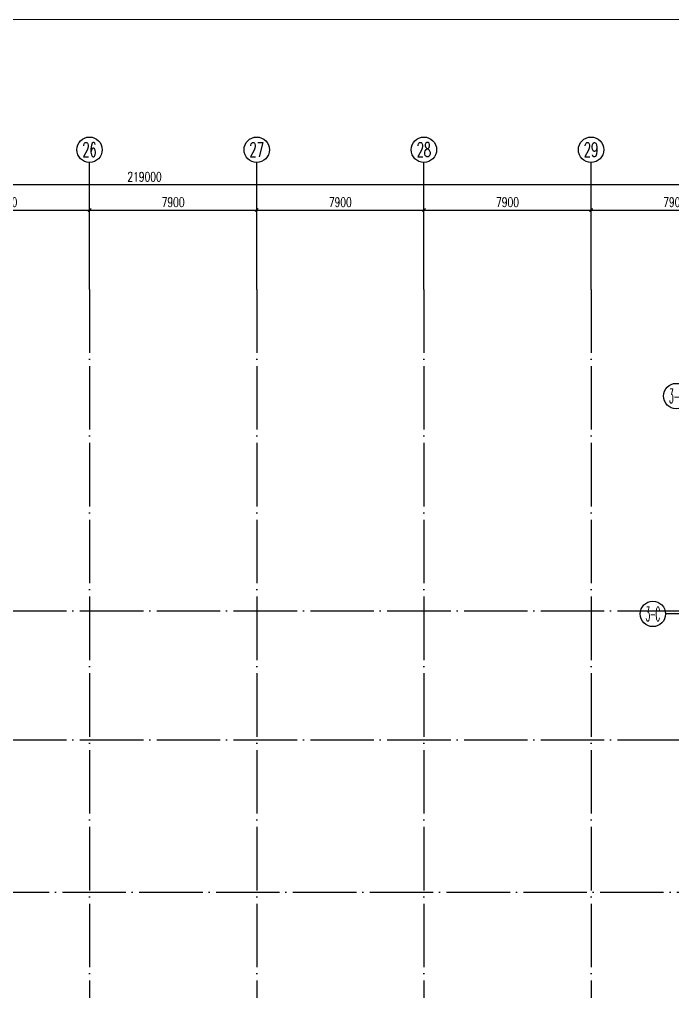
# Model space of a CAD drawing. Extents: x 290727 to 13733020, y 1731457 to 3643100.
# Drawn here: x 604900 to 635762, y 1834724 to 1880676 of the extents above; entities that cross this region are included whole.
import ezdxf
from ezdxf.enums import TextEntityAlignment as Align

# ---------------------------------------------------------------- set-up
doc = ezdxf.new("R2010")
doc.units = 0
doc.header["$LTSCALE"] = 10
doc.linetypes.add('ACAD_ISO05W100', pattern=[33, 24, -3, 0, -3, 0, -3])
doc.linetypes.add('DOTE', pattern=[2.42, 2, -0.2, 0.02, -0.2])
doc.layers.get('0').update_dxf_attribs({"linetype": 'CONTINUOUS'})
for name, color, linetype in [('AXIS', 3, 'CONTINUOUS'), ('AXIS_TEXT', 7, 'CONTINUOUS'), ('DOTE', 8, 'DOTE'), ('作业图', 4, 'CONTINUOUS'), ('文字', 4, 'CONTINUOUS')]:
    doc.layers.add(name, color=color, linetype=linetype)
doc.layers.add('用地红线', color=1, linetype='CONTINUOUS', lineweight=13)
doc.layers.get('0').off()
doc.styles.add('_TCH_AXIS', font='COMPLEX', dxfattribs={"bigfont": 'GBCBIG'})
doc.styles.add('_TCH_DIM_T3', font='SIMPLEX', dxfattribs={"width": 0.705882, "bigfont": 'GBCBIG'})
doc.styles.add('COMPLEX', font='COMPLEX')
doc.dimstyles.new('_TCH_ARCH&&150', dxfattribs={"dimtxt": 446.25, "dimasz": 150, "dimexe": 375, "dimexo": 450, "dimgap": 150, "dimtad": 1, "dimdec": 0, "dimzin": 0, "dimdsep": 46, "dimtxsty": '_TCH_DIM_T3', "dimblk": 'ARCHTICK', "dimcen": 0.09, "dimclrt": 7, "dimazin": 2, "dimtfac": 1, "dimtdec": 0, "dimtix": 1, "dimtmove": 2, "dimatfit": 3, "dimfxl": 1, "dimtolj": 1, "dimtzin": 0, "dimarcsym": 0})

# ---------------------------------------------------------------- blocks, each defined once
blk = doc.blocks.new('_AXISO')
blk.add_circle((0, 0), 0.5)
at = {"layer": 'AXIS_TEXT', "style": 'COMPLEX', "width": 1.041667}
blk.add_attdef('A', text='', height=0.56, dxfattribs=at).set_placement((-0.25, -0.28), (0.25, -0.28), align=Align.FIT)
blk = doc.blocks.new('_ArchTick')
at = {"color": 0, "linetype": 'ByBlock', "const_width": 0.4}
blk.add_lwpolyline([(-0.5, -0.5), (0.5, 0.5)], dxfattribs=at)
blk = doc.blocks.new('*D135')
at = {"layer": 'AXIS', "color": 0, "linetype": 'Continuous', "lineweight": -2, "transparency": 16777216}
for p, q in [((16384, 127685), (16384, 132560)), ((235384, 127685), (235384, 132560)), ((16384, 132185), (235384, 132185))]:
    blk.add_line(p, q, dxfattribs=at)
at = {"layer": 'AXIS', "color": 0, "linetype": 'Continuous', "lineweight": -2, "transparency": 16777216, "xscale": 150, "yscale": 150, "zscale": 150, "rotation": 180}
blk.add_blockref('_ArchTick', (16384, 132185), dxfattribs=at)
at = {"layer": 'AXIS', "color": 0, "linetype": 'Continuous', "lineweight": -2, "transparency": 16777216, "xscale": 150, "yscale": 150, "zscale": 150}
blk.add_blockref('_ArchTick', (235384, 132185), dxfattribs=at)
at = {"layer": 'AXIS', "color": 7, "linetype": 'Continuous', "transparency": 16777216, "insert": (125884, 132559), "char_height": 446.2, "attachment_point": 5, "style": '_TCH_DIM_T3'}
blk.add_mtext('\\A1;219000', dxfattribs=at)
blk = doc.blocks.new('*D152')
at = {"layer": 'AXIS', "color": 0, "linetype": 'Continuous', "lineweight": -2, "transparency": 16777216}
for p, q in [((115384, 127685), (115384, 131360)), ((115384, 130985), (123284, 130985)), ((123284, 127685), (123284, 131360))]:
    blk.add_line(p, q, dxfattribs=at)
at = {"layer": 'AXIS', "color": 0, "linetype": 'Continuous', "lineweight": -2, "transparency": 16777216, "xscale": 150, "yscale": 150, "zscale": 150, "rotation": 180}
blk.add_blockref('_ArchTick', (115384, 130985), dxfattribs=at)
at = {"layer": 'AXIS', "color": 0, "linetype": 'Continuous', "lineweight": -2, "transparency": 16777216, "xscale": 150, "yscale": 150, "zscale": 150}
blk.add_blockref('_ArchTick', (123284, 130985), dxfattribs=at)
at = {"layer": 'AXIS', "color": 7, "linetype": 'Continuous', "transparency": 16777216, "insert": (119334, 131359), "char_height": 446.2, "attachment_point": 5, "style": '_TCH_DIM_T3'}
blk.add_mtext('\\A1;7900', dxfattribs=at)
blk = doc.blocks.new('*D153')
at = {"layer": 'AXIS', "color": 0, "linetype": 'Continuous', "lineweight": -2, "transparency": 16777216}
for p, q in [((123284, 127685), (123284, 131360)), ((123284, 130985), (131184, 130985)), ((131184, 127685), (131184, 131360))]:
    blk.add_line(p, q, dxfattribs=at)
at = {"layer": 'AXIS', "color": 0, "linetype": 'Continuous', "lineweight": -2, "transparency": 16777216, "xscale": 150, "yscale": 150, "zscale": 150, "rotation": 180}
blk.add_blockref('_ArchTick', (123284, 130985), dxfattribs=at)
at = {"layer": 'AXIS', "color": 0, "linetype": 'Continuous', "lineweight": -2, "transparency": 16777216, "xscale": 150, "yscale": 150, "zscale": 150}
blk.add_blockref('_ArchTick', (131184, 130985), dxfattribs=at)
at = {"layer": 'AXIS', "color": 7, "linetype": 'Continuous', "transparency": 16777216, "insert": (127234, 131359), "char_height": 446.2, "attachment_point": 5, "style": '_TCH_DIM_T3'}
blk.add_mtext('\\A1;7900', dxfattribs=at)
blk = doc.blocks.new('*D154')
at = {"layer": 'AXIS', "color": 0, "linetype": 'Continuous', "lineweight": -2, "transparency": 16777216}
for p, q in [((131184, 127685), (131184, 131360)), ((131184, 130985), (139084, 130985)), ((139084, 127685), (139084, 131360))]:
    blk.add_line(p, q, dxfattribs=at)
at = {"layer": 'AXIS', "color": 0, "linetype": 'Continuous', "lineweight": -2, "transparency": 16777216, "xscale": 150, "yscale": 150, "zscale": 150, "rotation": 180}
blk.add_blockref('_ArchTick', (131184, 130985), dxfattribs=at)
at = {"layer": 'AXIS', "color": 0, "linetype": 'Continuous', "lineweight": -2, "transparency": 16777216, "xscale": 150, "yscale": 150, "zscale": 150}
blk.add_blockref('_ArchTick', (139084, 130985), dxfattribs=at)
at = {"layer": 'AXIS', "color": 7, "linetype": 'Continuous', "transparency": 16777216, "insert": (135134, 131359), "char_height": 446.2, "attachment_point": 5, "style": '_TCH_DIM_T3'}
blk.add_mtext('\\A1;7900', dxfattribs=at)
blk = doc.blocks.new('*D155')
at = {"layer": 'AXIS', "color": 0, "linetype": 'Continuous', "lineweight": -2, "transparency": 16777216}
for p, q in [((139084, 127685), (139084, 131360)), ((139084, 130985), (146984, 130985)), ((146984, 127685), (146984, 131360))]:
    blk.add_line(p, q, dxfattribs=at)
at = {"layer": 'AXIS', "color": 0, "linetype": 'Continuous', "lineweight": -2, "transparency": 16777216, "xscale": 150, "yscale": 150, "zscale": 150, "rotation": 180}
blk.add_blockref('_ArchTick', (139084, 130985), dxfattribs=at)
at = {"layer": 'AXIS', "color": 0, "linetype": 'Continuous', "lineweight": -2, "transparency": 16777216, "xscale": 150, "yscale": 150, "zscale": 150}
blk.add_blockref('_ArchTick', (146984, 130985), dxfattribs=at)
at = {"layer": 'AXIS', "color": 7, "linetype": 'Continuous', "transparency": 16777216, "insert": (143034, 131359), "char_height": 446.2, "attachment_point": 5, "style": '_TCH_DIM_T3'}
blk.add_mtext('\\A1;7900', dxfattribs=at)
blk = doc.blocks.new('*D156')
at = {"layer": 'AXIS', "color": 0, "linetype": 'Continuous', "lineweight": -2, "transparency": 16777216}
for p, q in [((146984, 127685), (146984, 131360)), ((146984, 130985), (154884, 130985)), ((154884, 127685), (154884, 131360))]:
    blk.add_line(p, q, dxfattribs=at)
at = {"layer": 'AXIS', "color": 0, "linetype": 'Continuous', "lineweight": -2, "transparency": 16777216, "xscale": 150, "yscale": 150, "zscale": 150, "rotation": 180}
blk.add_blockref('_ArchTick', (146984, 130985), dxfattribs=at)
at = {"layer": 'AXIS', "color": 0, "linetype": 'Continuous', "lineweight": -2, "transparency": 16777216, "xscale": 150, "yscale": 150, "zscale": 150}
blk.add_blockref('_ArchTick', (154884, 130985), dxfattribs=at)
at = {"layer": 'AXIS', "color": 7, "linetype": 'Continuous', "transparency": 16777216, "insert": (150934, 131359), "char_height": 446.2, "attachment_point": 5, "style": '_TCH_DIM_T3'}
blk.add_mtext('\\A1;7900', dxfattribs=at)
blk = doc.blocks.new('A$C26CF02E8')
at = {"layer": '用地红线', "color": 1, "linetype": 'ACAD_ISO05W100', "ltscale": 0.1}
blk.add_lwpolyline([(15026, 140864), (243102, 140866), (258103, 125865), (258104, 39), (205527, 36), (8170, 25), (26, 25), (26, 10201), (25, 125862)], close=True, dxfattribs=at)
blk = doc.blocks.new('A$C55C93FC2')
at = {"layer": 'AXIS', "linetype": 'Continuous'}
for p, q in [((123284.1, 127235.5), (123284.1, 133235.5)), ((131184.1, 127235.5), (131184.1, 133235.5)), ((139084.1, 127235.5), (139084.1, 133235.5)), ((146984.1, 127235.5), (146984.1, 133235.5))]:
    blk.add_line(p, q, dxfattribs=at)
at = {"layer": 'DOTE', "linetype": 'DOTE', "ltscale": 150}
for p, q in [((123284.1, 127235.5), (123284.1, 12200)), ((131184.1, 127235.5), (131184.1, 12200)), ((139084.1, 127235.5), (139084.1, 12200)), ((146984.1, 127235.5), (146984.1, 12200)), ((10299.5, 112042.4), (252290.8, 112042.4)), ((10299.5, 105942.4), (252290.8, 105942.4)), ((107484.1, 98742.4), (252290.8, 98742.4))]:
    blk.add_line(p, q, dxfattribs=at)
at = {"layer": 'AXIS', "linetype": 'Continuous'}
ref = blk.add_blockref('_AXISO', (123284.1, 133835.5), dxfattribs=dict(at, xscale=1200, yscale=1200, zscale=1200))
ref.add_attrib('A', '26', dxfattribs={"layer": 'AXIS_TEXT', "linetype": 'Continuous', "height": 678.82, "style": '_TCH_AXIS', "width": 0.617647}).set_placement((122944.7, 133496.1), (123623.5, 133496.1), align=Align.FIT)
ref = blk.add_blockref('_AXISO', (131184.1, 133835.5), dxfattribs=dict(at, xscale=1200, yscale=1200, zscale=1200))
ref.add_attrib('A', '27', dxfattribs={"layer": 'AXIS_TEXT', "linetype": 'Continuous', "height": 678.82, "style": '_TCH_AXIS', "width": 0.617647}).set_placement((130844.7, 133496.1), (131523.5, 133496.1), align=Align.FIT)
ref = blk.add_blockref('_AXISO', (139084.1, 133835.5), dxfattribs=dict(at, xscale=1200, yscale=1200, zscale=1200))
ref.add_attrib('A', '28', dxfattribs={"layer": 'AXIS_TEXT', "linetype": 'Continuous', "height": 678.82, "style": '_TCH_AXIS', "width": 0.617647}).set_placement((138744.7, 133496.1), (139423.5, 133496.1), align=Align.FIT)
ref = blk.add_blockref('_AXISO', (146984.1, 133835.5), dxfattribs=dict(at, xscale=1200, yscale=1200, zscale=1200))
ref.add_attrib('A', '29', dxfattribs={"layer": 'AXIS_TEXT', "linetype": 'Continuous', "height": 678.82, "style": '_TCH_AXIS', "width": 0.617647}).set_placement((146644.7, 133496.1), (147323.5, 133496.1), align=Align.FIT)
for p1, p2, distance, picture, middle in [((16384.1, 127235.5), (235384.4, 127235.5), 4950, '*D135', (125884.3, 132558.6)), ((115384.1, 127235.5), (123284.1, 127235.5), 3750, '*D152', (119334.1, 131358.6)), ((123284.1, 127235.5), (131184.1, 127235.5), 3750, '*D153', (127234.1, 131358.6)), ((131184.1, 127235.5), (139084.1, 127235.5), 3750, '*D154', (135134.1, 131358.6)), ((139084.1, 127235.5), (146984.1, 127235.5), 3750, '*D155', (143034.1, 131358.6)), ((146984.1, 127235.5), (154884.1, 127235.5), 3750, '*D156', (150934.1, 131358.6))]:
    dim = blk.add_aligned_dim(p1=p1, p2=p2, distance=distance, dimstyle='_TCH_ARCH&&150', dxfattribs=at)
    dim.commit()
    dim.dimension.update_dxf_attribs({"geometry": picture, "text_midpoint": middle})
blk = doc.blocks.new('车库建筑作业图')
at = {"layer": 'AXIS', "linetype": 'Continuous'}
blk.add_line((636932, 2238330), (635432, 2238330), dxfattribs=at)
at = {"layer": '用地红线', "color": 1, "linetype": 'ACAD_ISO05W100', "ltscale": 0.1}
blk.add_lwpolyline([(505574, 2266429), (733650, 2266431), (748651, 2251430), (748652, 2125604), (696075, 2125601), (498718, 2125590), (490574, 2125590), (490574, 2135766), (490573, 2251427)], close=True, dxfattribs=at)
at = {"layer": 'AXIS', "linetype": 'Continuous'}
ref = blk.add_blockref('_AXISO', (635935, 2248630), dxfattribs=dict(at, xscale=1200, yscale=1200, zscale=1200))
ref.add_attrib('A', '3-J', dxfattribs={"layer": 'AXIS_TEXT', "linetype": 'Continuous', "height": 678.8, "style": '_TCH_AXIS', "width": 0.375}).set_placement((635596, 2248290), (636275, 2248290), align=Align.FIT)
ref = blk.add_blockref('_AXISO', (634832, 2238330), dxfattribs=dict(at, xscale=1200, yscale=1200, zscale=1200))
ref.add_attrib('A', '3-C', dxfattribs={"layer": 'AXIS_TEXT', "linetype": 'Continuous', "height": 678.8, "style": '_TCH_AXIS', "width": 0.35}).set_placement((634493, 2237990), (635172, 2237990), align=Align.FIT)
at = {"layer": '文字', "linetype": 'Continuous'}
for name, p in [('A$C26CF02E8', (490548, 2125565)), ('A$C55C93FC2', (484928, 2126437))]:
    blk.add_blockref(name, p, dxfattribs=at)

msp = doc.modelspace()

# ---------------------------------------------------------------- block references
at = {"layer": '作业图', "linetype": 'Continuous'}
msp.add_blockref('车库建筑作业图', (0, -385756), dxfattribs=at)

doc.saveas('drawing.dxf')
